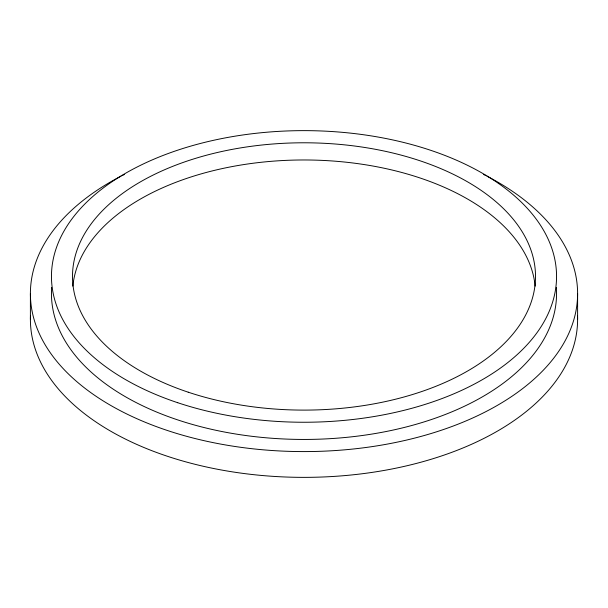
<?xml version="1.0" encoding="UTF-8"?>
<svg xmlns="http://www.w3.org/2000/svg" width="608" height="608" viewBox="0 0 608 608"><rect width="100%" height="100%" fill="white"/><g stroke="black" fill="none" stroke-linecap="round" stroke-linejoin="round"><path stroke-width="0.91" d="M577.6 293.626L577.6 319.405M30.4 293.626L30.4 319.405M577.524 315.757A273.6 157.958 0 0 1 304 477.364A273.6 157.958 0 0 1 30.476 315.757M72.854 286.132A231.511 133.661 0 0 1 304 159.972A231.511 133.661 0 0 1 535.146 286.132M486.909 176.153A273.6 157.958 0 0 1 500.863 403.324A273.6 157.958 0 0 1 107.137 403.324A273.6 157.958 0 0 1 121.091 176.153M122.763 175.294A273.6 157.958 0 0 1 124.45 174.443M483.55 174.443A273.6 157.958 0 0 1 485.237 175.294M556.32 287.371A252.556 145.814 0 0 1 304 439.44A252.556 145.814 0 0 1 51.68 287.371M188.244 392.198A231.511 133.661 0 0 0 535.511 276.442A231.511 133.661 0 0 0 188.244 160.694A231.511 133.661 0 0 0 188.244 392.198M177.726 402.716A252.556 145.814 0 0 0 556.556 276.442A252.556 145.814 0 0 0 177.726 150.168A252.556 145.814 0 0 0 177.726 402.716"/></g></svg>
